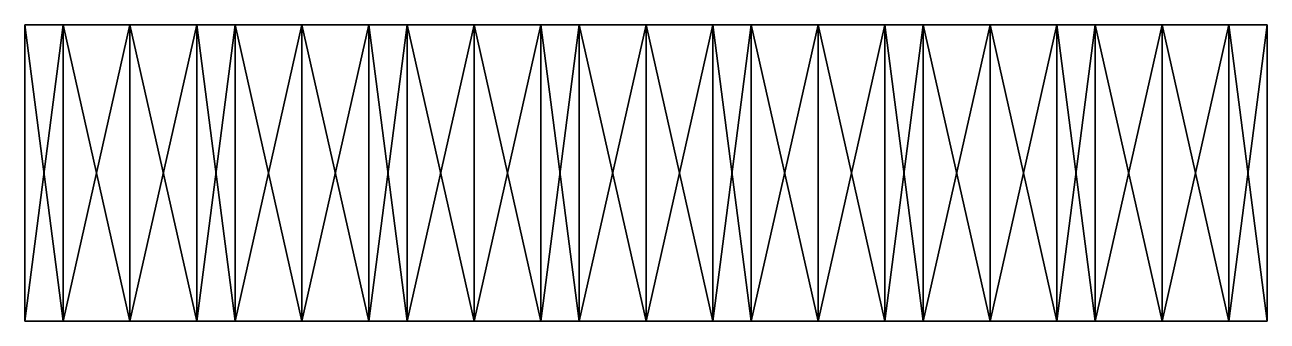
# Model space of a CAD drawing. Header units: millimetres. Extents: x -129 to 131, y -72 to -10.
import ezdxf

# ---------------------------------------------------------------- set-up
doc = ezdxf.new("R2010")
doc.units = ezdxf.units.MM
doc.layers.get('0').update_dxf_attribs({"color": 121})

msp = doc.modelspace()

# ---------------------------------------------------------------- meshes
at = {"color": 111}
mesh = msp.add_polyface(dxfattribs=at)
corners = [(-71.45, -71.8, 0), (-71.45, -71.8, 7.99), (-85.46, -71.8, 7.99), (-85.46, -71.8, 0), (-85.46, -71.8, 2350), (-85.46, -71.8, 2342.01), (-71.45, -71.8, 2341.97), (-93.45, -71.8, 7.99), (-93.45, -71.8, 0), (-107.45, -71.8, 0), (-107.45, -71.8, 7.99), (-121.46, -71.8, 7.99), (-121.46, -71.8, 0), (-93.45, -71.8, 2350), (-93.45, -71.8, 2342.01), (-107.45, -71.8, 2350), (-107.45, -71.8, 2341.97), (-121.46, -71.8, 2350), (-121.46, -71.8, 2342.01), (-129.45, -71.8, 7.99), (-129.45, -71.8, 0), (-121.46, -71.8, 2327.85), (-129.45, -71.8, 2327.83), (-129.45, -71.8, 2350), (-129.45, -71.8, 2342.01), (-129.45, -9.84, 0), (-129.45, -9.84, 2350), (-129.45, -9.84, 7.99), (-129.45, -9.84, 2342.01), (-129.45, -9.84, 2327.83)]
mesh.append_faces([[corners[k] for k in face] for face in [(16, 21, 10), (6, 16, 10)]], dxfattribs={"vtx0": -1, "vtx1": -1, "vtx2": -1, "color": 111})
mesh.append_faces([[corners[k] for k in face] for face in [(6, 14, 16), (10, 2, 1)]], dxfattribs={"vtx0": -1, "vtx2": -1, "color": 111})
mesh.append_faces([[corners[k] for k in face] for face in [(0, 1, 2), (2, 3, 0), (4, 5, 6), (3, 2, 7), (7, 8, 3), (9, 10, 11), (11, 12, 9), (4, 13, 14), (14, 5, 4), (13, 15, 16), (16, 14, 13), (17, 18, 16), (16, 15, 17), (8, 7, 10), (10, 9, 8), (12, 11, 19), (19, 20, 12), (21, 22, 19), (19, 11, 21), (17, 23, 24), (24, 18, 17), (18, 24, 22), (22, 21, 18), (12, 20, 25), (24, 23, 26), (20, 19, 27), (22, 24, 28), (19, 22, 29), (6, 5, 14), (16, 18, 21), (21, 11, 10), (10, 7, 2)]], dxfattribs={"vtx2": -1, "color": 111})
mesh = msp.add_polyface(dxfattribs=at)
corners = [(-71.45, -71.8, 0), (-85.46, -71.8, 0), (-85.46, -9.84, 0), (-71.45, -9.84, 2350), (-85.46, -9.84, 2350), (-85.46, -71.8, 2350), (-93.45, -71.8, 0), (-93.45, -9.84, 0), (-93.45, -71.8, 2350), (-93.45, -9.84, 2350), (-107.45, -71.8, 0), (-121.46, -71.8, 0), (-121.46, -9.84, 0), (-107.45, -9.84, 0), (-107.45, -71.8, 2350), (-107.45, -9.84, 2350), (-121.46, -71.8, 2350), (-121.46, -9.84, 2350), (-129.45, -9.84, 0), (-129.45, -9.84, 2350), (-129.45, -9.84, 2342.01), (-129.45, -71.8, 2342.01), (-129.45, -71.8, 2350), (-129.45, -9.84, 7.99), (-129.45, -71.8, 0), (-129.45, -9.84, 2327.83), (-129.45, -71.8, 2327.83), (-129.45, -71.8, 7.99), (-71.45, -9.84, 0), (-57.45, -9.84, 0), (-49.46, -9.84, 0), (-57.45, -9.84, 2350), (-49.46, -9.84, 2350)]
mesh.append_faces([[corners[k] for k in face] for face in [(23, 17, 15), (23, 15, 9), (23, 9, 4), (23, 4, 3), (23, 3, 31), (23, 31, 32)]], dxfattribs={"vtx0": -1, "vtx2": -1, "color": 111})
mesh.append_faces([[corners[k] for k in face] for face in [(13, 12, 23), (7, 13, 23), (2, 7, 23), (28, 2, 23), (29, 28, 23), (30, 29, 23), (25, 20, 17), (23, 25, 17)]], dxfattribs={"vtx1": -1, "vtx2": -1, "color": 111})
mesh.append_faces([[corners[k] for k in face] for face in [(0, 1, 2), (3, 4, 5), (1, 6, 7), (7, 2, 1), (8, 5, 4), (4, 9, 8), (10, 11, 12), (12, 13, 10), (14, 8, 9), (9, 15, 14), (16, 14, 15), (15, 17, 16), (6, 10, 13), (13, 7, 6), (18, 12, 11), (19, 20, 21), (22, 16, 17), (17, 19, 22), (23, 18, 24), (20, 25, 26), (25, 23, 27), (12, 18, 23), (20, 19, 17)]], dxfattribs={"vtx2": -1, "color": 111})
mesh = msp.add_polyface(dxfattribs=at)
corners = [(-49.46, -71.8, 7.99), (-49.46, -71.8, 0), (-35.45, -71.8, 0), (-49.46, -71.8, 2350), (-49.46, -71.8, 2342.01), (-35.45, -71.8, 2341.97), (-57.45, -71.8, 7.99), (-57.45, -71.8, 0), (-57.45, -71.8, 2350), (-57.45, -71.8, 2342.01), (-71.45, -71.8, 2350), (-71.45, -71.8, 2341.97), (-85.46, -71.8, 2350), (-71.45, -71.8, 7.99), (-71.45, -71.8, 0), (-49.46, -9.84, 0), (-35.45, -9.84, 2350), (-49.46, -9.84, 2350), (-57.45, -9.84, 0), (-57.45, -9.84, 2350), (-85.46, -9.84, 0), (-71.45, -9.84, 0), (-71.45, -9.84, 2350), (-35.45, -9.84, 0), (-129.45, -9.84, 7.99), (-21.45, -9.84, 0), (-13.46, -9.84, 0), (0.55, -9.84, 0), (-21.45, -9.84, 2350), (-13.46, -9.84, 2350), (-107.45, -71.8, 7.99), (0.55, -71.8, 2341.97), (-35.45, -71.8, 7.99)]
mesh.append_faces([[corners[k] for k in face] for face in [(5, 11, 30), (31, 5, 30)]], dxfattribs={"vtx0": -1, "vtx1": -1, "vtx2": -1, "color": 111})
mesh.append_faces([[corners[k] for k in face] for face in [(24, 17, 16), (24, 16, 28), (24, 28, 29), (5, 9, 11), (13, 0, 32)]], dxfattribs={"vtx0": -1, "vtx2": -1, "color": 111})
mesh.append_faces([[corners[k] for k in face] for face in [(23, 15, 24), (25, 23, 24), (26, 25, 24), (27, 26, 24)]], dxfattribs={"vtx1": -1, "vtx2": -1, "color": 111})
mesh.append_faces([[corners[k] for k in face] for face in [(0, 1, 2), (3, 4, 5), (1, 0, 6), (6, 7, 1), (3, 8, 9), (9, 4, 3), (8, 10, 11), (11, 9, 8), (11, 10, 12), (7, 6, 13), (13, 14, 7), (2, 1, 15), (16, 17, 3), (1, 7, 18), (18, 15, 1), (8, 3, 17), (17, 19, 8), (20, 21, 14), (10, 8, 19), (19, 22, 10), (12, 10, 22), (7, 14, 21), (21, 18, 7), (5, 4, 9), (13, 6, 0)]], dxfattribs={"vtx2": -1, "color": 111})
mesh = msp.add_polyface(dxfattribs=at)
corners = [(0.55, -71.8, 0), (0.55, -71.8, 7.99), (-13.46, -71.8, 7.99), (-13.46, -71.8, 0), (-13.46, -71.8, 2350), (-13.46, -71.8, 2342.01), (0.55, -71.8, 2341.97), (0.55, -71.8, 2350), (-21.45, -71.8, 7.99), (-21.45, -71.8, 0), (-35.45, -71.8, 0), (-35.45, -71.8, 7.99), (-49.46, -71.8, 7.99), (-21.45, -71.8, 2350), (-21.45, -71.8, 2342.01), (-35.45, -71.8, 2350), (-35.45, -71.8, 2341.97), (-49.46, -71.8, 2350), (-13.46, -9.84, 0), (0.55, -9.84, 0), (0.55, -9.84, 2350), (-13.46, -9.84, 2350), (-21.45, -9.84, 0), (-21.45, -9.84, 2350), (-49.46, -9.84, 0), (-35.45, -9.84, 0), (-35.45, -9.84, 2350), (14.55, -9.84, 0), (-129.45, -9.84, 7.99), (36.55, -71.8, 2341.97), (-107.45, -71.8, 7.99), (108.55, -71.8, 2341.97), (-71.45, -71.8, 7.99)]
mesh.append_faces([[corners[k] for k in face] for face in [(27, 28, 21), (29, 6, 30), (31, 30, 32), (31, 32, 11)]], dxfattribs={"vtx0": -1, "vtx1": -1, "vtx2": -1, "color": 111})
mesh.append_faces([[corners[k] for k in face] for face in [(6, 14, 16), (11, 2, 1)]], dxfattribs={"vtx0": -1, "vtx2": -1, "color": 111})
mesh.append_faces([[corners[k] for k in face] for face in [(27, 19, 28)]], dxfattribs={"vtx1": -1, "vtx2": -1, "color": 111})
mesh.append_faces([[corners[k] for k in face] for face in [(0, 1, 2), (2, 3, 0), (4, 5, 6), (6, 7, 4), (3, 2, 8), (8, 9, 3), (10, 11, 12), (4, 13, 14), (14, 5, 4), (13, 15, 16), (16, 14, 13), (16, 15, 17), (9, 8, 11), (11, 10, 9), (0, 3, 18), (18, 19, 0), (4, 7, 20), (20, 21, 4), (3, 9, 22), (22, 18, 3), (13, 4, 21), (21, 23, 13), (24, 25, 10), (15, 13, 23), (23, 26, 15), (17, 15, 26), (9, 10, 25), (25, 22, 9), (6, 5, 14), (11, 8, 2)]], dxfattribs={"vtx2": -1, "color": 111})
mesh = msp.add_polyface(dxfattribs=at)
corners = [(22.54, -71.8, 0), (22.54, -71.8, 7.99), (14.55, -71.8, 7.99), (14.55, -71.8, 0), (22.54, -71.8, 2350), (14.55, -71.8, 2350), (14.55, -71.8, 2342.01), (22.54, -71.8, 2342.01), (0.55, -71.8, 2350), (0.55, -71.8, 2341.97), (0.55, -71.8, 7.99), (0.55, -71.8, 0), (36.55, -71.8, 0), (36.55, -71.8, 7.99), (50.55, -71.8, 2350), (36.55, -71.8, 2350), (36.55, -71.8, 2341.97), (50.55, -71.8, 0), (14.55, -9.84, 0), (22.54, -9.84, 0), (22.54, -9.84, 2350), (14.55, -9.84, 2350), (0.55, -9.84, 2350), (0.55, -9.84, 0), (36.55, -9.84, 0), (50.55, -9.84, 2350), (36.55, -9.84, 2350), (-13.46, -9.84, 2350), (130.54, -9.84, 2342.01), (72.55, -71.8, 2341.97), (-107.45, -71.8, 7.99), (108.55, -71.8, 2341.97), (-35.45, -71.8, 7.99)]
mesh.append_faces([[corners[k] for k in face] for face in [(1, 10, 2)]], dxfattribs={"vtx0": -1, "color": 111})
mesh.append_faces([[corners[k] for k in face] for face in [(29, 16, 30), (31, 29, 30), (31, 32, 10)]], dxfattribs={"vtx0": -1, "vtx1": -1, "vtx2": -1, "color": 111})
mesh.append_faces([[corners[k] for k in face] for face in [(16, 6, 9)]], dxfattribs={"vtx0": -1, "vtx2": -1, "color": 111})
mesh.append_faces([[corners[k] for k in face] for face in [(27, 22, 28), (1, 13, 10)]], dxfattribs={"vtx1": -1, "vtx2": -1, "color": 111})
mesh.append_faces([[corners[k] for k in face] for face in [(0, 1, 2), (2, 3, 0), (4, 5, 6), (6, 7, 4), (5, 8, 9), (9, 6, 5), (3, 2, 10), (10, 11, 3), (12, 13, 1), (1, 0, 12), (14, 15, 16), (4, 7, 16), (16, 15, 4), (13, 12, 17), (0, 3, 18), (18, 19, 0), (5, 4, 20), (20, 21, 5), (8, 5, 21), (21, 22, 8), (3, 11, 23), (23, 18, 3), (12, 0, 19), (19, 24, 12), (25, 26, 15), (4, 15, 26), (26, 20, 4), (17, 12, 24), (16, 7, 6)]], dxfattribs={"vtx2": -1, "color": 111})
mesh = msp.add_polyface(dxfattribs=at)
corners = [(58.54, -71.8, 0), (58.54, -71.8, 7.99), (50.55, -71.8, 7.99), (50.55, -71.8, 0), (58.54, -71.8, 2350), (50.55, -71.8, 2350), (50.55, -71.8, 2342.01), (58.54, -71.8, 2342.01), (36.55, -71.8, 2341.97), (36.55, -71.8, 7.99), (72.55, -71.8, 0), (72.55, -71.8, 7.99), (86.55, -71.8, 2350), (72.55, -71.8, 2350), (72.55, -71.8, 2341.97), (86.55, -71.8, 0), (50.55, -9.84, 0), (58.54, -9.84, 0), (58.54, -9.84, 2350), (50.55, -9.84, 2350), (36.55, -71.8, 2350), (36.55, -9.84, 0), (72.55, -9.84, 0), (86.55, -9.84, 2350), (72.55, -9.84, 2350), (36.55, -9.84, 2350), (130.54, -9.84, 2342.01), (22.54, -9.84, 2350), (14.55, -9.84, 2350), (0.55, -9.84, 2350), (14.55, -9.84, 0), (-13.46, -9.84, 2350), (22.54, -9.84, 0), (108.55, -71.8, 2341.97), (0.55, -71.8, 7.99)]
mesh.append_faces([[corners[k] for k in face] for face in [(30, 26, 32)]], dxfattribs={"vtx0": -1, "vtx1": -1, "color": 111})
mesh.append_faces([[corners[k] for k in face] for face in [(30, 31, 26), (9, 11, 33), (9, 33, 34)]], dxfattribs={"vtx0": -1, "vtx1": -1, "vtx2": -1, "color": 111})
mesh.append_faces([[corners[k] for k in face] for face in [(26, 16, 21), (26, 21, 32), (9, 1, 11), (14, 6, 8)]], dxfattribs={"vtx0": -1, "vtx2": -1, "color": 111})
mesh.append_faces([[corners[k] for k in face] for face in [(25, 19, 26), (27, 25, 26), (28, 27, 26), (29, 28, 26)]], dxfattribs={"vtx1": -1, "vtx2": -1, "color": 111})
mesh.append_faces([[corners[k] for k in face] for face in [(0, 1, 2), (2, 3, 0), (4, 5, 6), (6, 7, 4), (8, 6, 5), (3, 2, 9), (10, 11, 1), (1, 0, 10), (12, 13, 14), (4, 7, 14), (14, 13, 4), (11, 10, 15), (0, 3, 16), (16, 17, 0), (5, 4, 18), (18, 19, 5), (20, 5, 19), (21, 16, 3), (10, 0, 17), (17, 22, 10), (23, 24, 13), (4, 13, 24), (24, 18, 4), (9, 2, 1), (14, 7, 6)]], dxfattribs={"vtx2": -1, "color": 111})
mesh = msp.add_polyface(dxfattribs=at)
corners = [(94.54, -71.8, 0), (86.55, -71.8, 0), (86.55, -9.84, 0), (94.54, -9.84, 0), (86.55, -71.8, 2350), (94.54, -71.8, 2350), (94.54, -9.84, 2350), (86.55, -9.84, 2350), (72.55, -71.8, 2350), (72.55, -71.8, 0), (72.55, -9.84, 0), (122.55, -9.84, 0), (130.54, -9.84, 0), (130.54, -71.8, 0), (122.55, -71.8, 2350), (130.54, -71.8, 2350), (130.54, -9.84, 2350), (122.55, -9.84, 2350), (130.54, -9.84, 7.99), (130.54, -71.8, 7.99), (108.55, -9.84, 0), (108.55, -71.8, 0), (108.55, -71.8, 2350), (108.55, -9.84, 2350), (130.54, -9.84, 2327.83), (130.54, -71.8, 2327.83), (130.54, -9.84, 2342.01), (130.54, -71.8, 2342.01), (122.55, -71.8, 0), (72.55, -9.84, 2350), (58.54, -9.84, 2350), (50.55, -9.84, 2350), (58.54, -9.84, 0), (50.55, -9.84, 0)]
mesh.append_faces([[corners[k] for k in face] for face in [(26, 11, 20), (26, 20, 3), (26, 3, 2), (26, 2, 10), (26, 10, 32), (26, 32, 33)]], dxfattribs={"vtx0": -1, "vtx2": -1, "color": 111})
mesh.append_faces([[corners[k] for k in face] for face in [(23, 17, 26), (6, 23, 26), (7, 6, 26), (29, 7, 26), (30, 29, 26), (31, 30, 26), (24, 18, 11), (26, 24, 11)]], dxfattribs={"vtx1": -1, "vtx2": -1, "color": 111})
mesh.append_faces([[corners[k] for k in face] for face in [(0, 1, 2), (2, 3, 0), (4, 5, 6), (6, 7, 4), (8, 4, 7), (1, 9, 10), (10, 2, 1), (11, 12, 13), (14, 15, 16), (16, 17, 14), (12, 18, 19), (3, 20, 21), (22, 14, 17), (17, 23, 22), (18, 24, 25), (26, 16, 15), (24, 26, 27), (5, 22, 23), (23, 6, 5), (28, 21, 20), (20, 11, 28), (17, 16, 26), (18, 12, 11)]], dxfattribs={"vtx2": -1, "color": 111})
mesh = msp.add_polyface(dxfattribs=at)
corners = [(94.54, -71.8, 0), (94.54, -71.8, 7.99), (86.55, -71.8, 7.99), (86.55, -71.8, 0), (94.54, -71.8, 2350), (86.55, -71.8, 2350), (86.55, -71.8, 2342.01), (94.54, -71.8, 2342.01), (72.55, -71.8, 2341.97), (72.55, -71.8, 7.99), (130.54, -71.8, 0), (130.54, -71.8, 7.99), (122.55, -71.8, 7.99), (122.55, -71.8, 0), (108.55, -71.8, 0), (108.55, -71.8, 7.99), (130.54, -71.8, 2327.83), (122.55, -71.8, 2327.88), (130.54, -71.8, 2350), (122.55, -71.8, 2350), (122.55, -71.8, 2342.01), (130.54, -71.8, 2342.01), (108.55, -71.8, 2350), (108.55, -71.8, 2341.97), (122.55, -9.84, 0), (130.54, -9.84, 0), (94.54, -9.84, 0), (130.54, -9.84, 7.99), (130.54, -9.84, 2342.01), (130.54, -9.84, 2327.83)]
mesh.append_faces([[corners[k] for k in face] for face in [(15, 17, 23), (9, 15, 23)]], dxfattribs={"vtx0": -1, "vtx1": -1, "vtx2": -1, "color": 111})
mesh.append_faces([[corners[k] for k in face] for face in [(9, 1, 15), (23, 6, 8)]], dxfattribs={"vtx0": -1, "vtx2": -1, "color": 111})
mesh.append_faces([[corners[k] for k in face] for face in [(0, 1, 2), (2, 3, 0), (4, 5, 6), (6, 7, 4), (8, 6, 5), (3, 2, 9), (10, 11, 12), (12, 13, 10), (14, 15, 1), (1, 0, 14), (16, 17, 12), (12, 11, 16), (18, 19, 20), (20, 21, 18), (19, 22, 23), (23, 20, 19), (21, 20, 17), (17, 16, 21), (4, 7, 23), (23, 22, 4), (13, 12, 15), (15, 14, 13), (10, 13, 24), (11, 10, 25), (14, 0, 26), (16, 11, 27), (18, 21, 28), (21, 16, 29), (9, 2, 1), (15, 12, 17), (17, 20, 23), (23, 7, 6)]], dxfattribs={"vtx2": -1, "color": 111})

doc.saveas('drawing.dxf')
